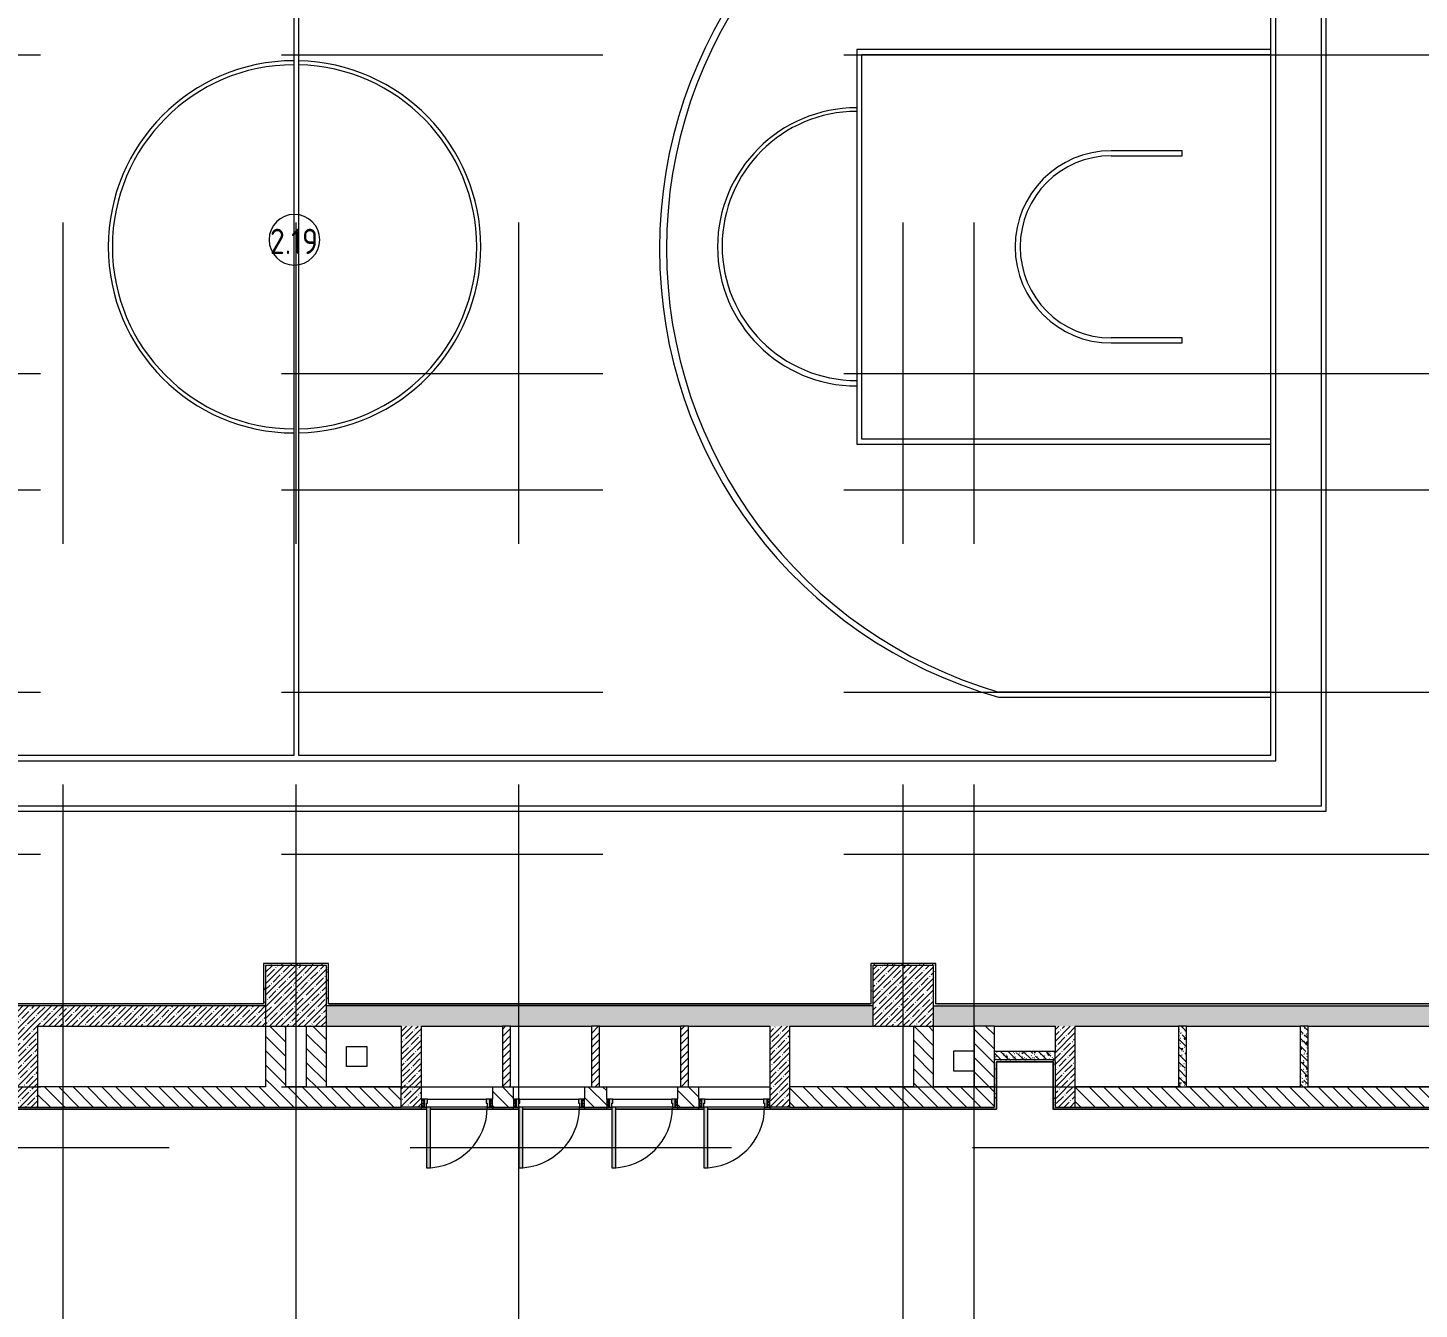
# Model space of a CAD drawing. Header units: millimetres. Extents: x -6228 to 201956, y -8553 to 30426.
# Drawn here: x 148762 to 162509, y 8903 to 21568 of the extents above; entities that cross this region are included whole.
import ezdxf

# ---------------------------------------------------------------- set-up
doc = ezdxf.new("R2010")
doc.units = ezdxf.units.MM
doc.linetypes.add('Осевая', pattern=[15875, 3175, -2381.25, 7937.5, -2381.25])
for name, color, linetype, lineweight in [('A-AREA-IDEN', 7, 'Continuous', 9), ('A-WALL-4', 7, 'Continuous', 13), ('I-WALL-5', 7, 'Continuous', 9), ('S-COLS-2', 7, 'Continuous', 9), ('Оси-2', 7, 'Осевая', 9)]:
    doc.layers.add(name, color=color, linetype=linetype, lineweight=lineweight)
for name, color, linetype, lineweight, true_color in [('A-DOOR-5', 7, 'Continuous', 9, 0xaaaaaa), ('A-DOOR-6', 7, 'Continuous', 9, 0xe2e2e2), ('A-DOOR-FRAM-4', 7, 'Continuous', 9, 0xe2e2e2), ('A-DOOR-FRAM-5', 7, 'Continuous', 9, 0xaaaaaa), ('A-FLOR-3', 7, 'Continuous', 9, 0xaaaaaa), ('I-WALL-6', 7, 'Continuous', 9, 0x787878), ('I-WALL-7', 9, 'Continuous', 9, 0x808080)]:
    doc.layers.add(name, color=color, linetype=linetype, lineweight=lineweight, true_color=true_color)
doc.styles.add('GOST Common', font='GOST_Common.ttf', dxfattribs={"width": 0.9, "height": 250})
pattern_1 = [(135, (96951.9, 0), (-70.71068, -70.71068), [])]
pattern_2 = [(135, (96951.9, 0), (-75.43415, -75.43415), [106.68, -17.78, 3.556, -17.78]), (135, (96951.9, 75.39), (-75.43415, -75.43415), []), (50, (96951.9, 0), (127.52922, -11.15758), [13.335, -146.685]), (355, (96951.9, 0), (-24.66966, 133.74002), [10.668, -117.348]), (100.451, (96962.52, -0.93), (102.85973, 122.58178), [11.333, -124.663]), (46.184, (96951.9, 35.56), (189.75516, -29.43036), [20.002, -220.027]), (96.636, (96967.7, 33.1), (166.1822, 173.1996), [17, -186.995]), (351.184, (96951.9, 35.56), (166.18393, 173.1976), [16.002, -176.022]), (21, (96969.68, 26.67), (106.13027, -71.58603), [13.335, -146.685]), (326, (96969.68, 26.67), (43.26188, 128.93175), [10.668, -117.348]), (71.451, (96978.52, 20.7), (149.39198, 57.34505), [11.333, -124.663]), (37.5, (96951.896, 0), (2.162228, 59.188357), [3.353, -112.573, 3.353, -115.773, -117.792]), (37.5, (96951.896, 0), (2.162228, 59.188357), [-235.052, 3.353, -114.44]), (7.5, (96951.896, 0), (46.77386, 70.12615), [3.353, -64.567, 3.353, -109.906, -44.894]), (7.5, (96951.896, 0), (46.77386, 70.12615), [-181.178, 3.353, -41.542]), (327.5, (96912.247, 0), (94.91367, -4.010093), [3.353, -41.097, 3.353, -135.331, -184.023]), (327.5, (96912.247, 0), (94.91367, -4.010093), [-183.134, 3.353, -180.67]), (317.5, (96894.47, 0), (103.69057, 17.79882), [3.353, -54.432, 3.353, -88.748, -130.683]), (317.5, (96894.47, 0), (103.69057, 17.79882), [-149.885, 3.353, -127.33])]
pattern_3 = [(45, (96951.9, 0), (-57.02463, 57.02463), []), (45, (97008.92, 0), (-57.02463, 57.02463), [100.806, -20.161, 3.353, -16.808])]
pattern_4 = [(45, (96951.896, 0), (-35.35534, 35.35534), [])]
pattern_5 = [(0, (96951.896, 0), (121.92, 30.48), [10.058, -81.382, 10.058, -81.382, -487.68]), (0, (96951.896, 0), (121.92, 30.48), [-182.88, 10.058, -172.822, 10.058, -81.382, -213.36]), (0, (96951.896, 0), (121.92, 30.48), [-457.2, 10.058, -50.902, 10.058, -142.342]), (120, (96997.616, 15.24), (-87.356454, 90.345817), [10.058, -81.382, 10.058, -81.382, -487.68]), (120, (96997.616, 15.24), (-87.356454, 90.345817), [-182.88, 10.058, -172.822, 10.058, -81.382, -213.36]), (120, (96997.616, 15.24), (-87.356454, 90.345817), [-457.2, 10.058, -50.902, 10.058, -142.342]), (240, (97012.856, 76.2), (-34.563546, -120.825817), [10.058, -81.382, 10.058, -81.382, -487.68]), (240, (97012.856, 76.2), (-34.563546, -120.825817), [-182.88, 10.058, -172.822, 10.058, -81.382, -213.36]), (240, (97012.856, 76.2), (-34.563546, -120.825817), [-457.2, 10.058, -50.902, 10.058, -142.342])]

# ---------------------------------------------------------------- blocks, each defined once
blk = doc.blocks.new('BSC_Колонна _Прямоугольная - 600х600-23205375-План зашивки приборов отопления в осях 1 этажа 12-23')
at = {"layer": 'S-COLS-2'}
h = blk.add_hatch(dxfattribs=at)
h.set_pattern_fill('FP_163', color=256, style=0, pattern_type=2)
h.set_pattern_definition([(45, (-54460, -12000), (-57.02463, 57.02463), []), (45, (-54402.975, -12000), (-57.02463, 57.02463), [100.806, -20.161, 3.353, -16.808])])
h.paths.add_polyline_path([(-300, -300), (300, -300), (300, 300), (-300, 300), (-300, -84)])
for p, q in [((300, 300), (-300, 300)), ((-300, 300), (-300, -300)), ((300, -300), (300, 300)), ((-300, -300), (300, -300))]:
    blk.add_line(p, q, dxfattribs=at)
blk = doc.blocks.new('BSC_Колонна _Прямоугольная - 600х600-V191-План зашивки приборов отопления в осях 1 этажа 12-23')
at = {"layer": 'S-COLS-2'}
h = blk.add_hatch(dxfattribs=at)
h.set_pattern_fill('FP_170', color=256, style=0, pattern_type=2)
h.set_pattern_definition([(45, (-60460, -12000), (-57.02463, 57.02463), []), (45, (-60402.975, -12000), (-57.02463, 57.02463), [100.806, -20.161, 3.353, -16.808])])
h.paths.add_polyline_path([(-300, -300), (300, -300), (300, 300), (-300, 300), (-300, -84)])
for p, q in [((300, 300), (-300, 300)), ((-300, 300), (-300, -300)), ((300, -300), (300, 300)), ((-300, -300), (300, -300))]:
    blk.add_line(p, q, dxfattribs=at)
blk = doc.blocks.new('110_Дверь_СКБ_1Ст - д-18 700x2100h_Технический шкаф ЭОМ и СС-V211-План зашивки приборов отопления в осях 1 этажа 12-23')
at = {"layer": 'A-DOOR-5'}
h = blk.add_hatch(dxfattribs=at)
h.set_pattern_fill('FP_93', color=256, style=0, pattern_type=2)
h.set_pattern_definition([(135, (1951.41, 164.685), (-14.14214, -14.14214), []), (225, (1951.41, 164.685), (14.14214, -14.14214), [])])
h.paths.add_polyline_path([(362.5, 100), (337.5, 100), (337.5, 20), (362.5, 20)])
at = {"layer": 'A-DOOR-6'}
h = blk.add_hatch(color=256, dxfattribs=at)
h.paths.add_polyline_path([(-312.5, 100), (-312.5, 20), (-277.5, 20), (-277.5, 60), (-287.5, 60), (-287.5, 100)])
h.paths.add_polyline_path([(312.5, 100), (312.5, 60), (302.5, 60), (302.5, 20), (337.5, 20), (337.5, 100)])
at = {"layer": 'A-DOOR-FRAM-4'}
blk.add_hatch(color=256, dxfattribs=at).paths.add_polyline_path([(312.5, 700), (272.5, 700), (272.8, 100), (312.5, 100), (312.5, 242.4)])
at = {"layer": 'A-DOOR-FRAM-5'}
h = blk.add_hatch(dxfattribs=at)
h.set_pattern_fill('FP_94', color=256, style=0, pattern_type=2)
h.set_pattern_definition([(45, (-171.384, 164.685), (-14.1421, 14.1421), []), (135, (-171.384, 164.685), (-14.1421, -14.1421), [])])
h.paths.add_polyline_path([(-312.5, 100), (-337.5, 100), (-337.5, 20), (-312.5, 20)])
at = {"layer": 'A-DOOR-5'}
for p, q in [((312.5, 700), (272.5, 700)), ((272.5, 700), (272.5, 100)), ((312.5, 100), (312.5, 700)), ((272.5, 100), (312.5, 100))]:
    blk.add_line(p, q, dxfattribs=at)
blk.add_arc((312.5, 100), 600, 90, 180, dxfattribs=at)
at = {"layer": 'A-DOOR-FRAM-5'}
for p, q in [((-312.5, 100), (-337.5, 100)), ((-337.5, 100), (-337.5, 20)), ((-337.5, 20), (-312.5, 20)), ((-287.5, 100), (-312.5, 100)), ((-312.5, 100), (-312.5, 20)), ((-312.5, 20), (-312.5, 100)), ((-312.5, 20), (-277.5, 20)), ((-287.5, 60), (-287.5, 100)), ((-287.5, 100), (272.5, 100)), ((-277.5, 60), (-287.5, 60)), ((-277.5, 20), (-277.5, 60)), ((302.5, 20), (-277.5, 20)), ((312.5, 60), (302.5, 60)), ((302.5, 60), (302.5, 20)), ((302.5, 20), (337.5, 20)), ((312.5, 100), (312.5, 60)), ((337.5, 100), (312.5, 100)), ((337.5, 20), (337.5, 100)), ((362.5, 100), (337.5, 100)), ((337.5, 100), (337.5, 20)), ((337.5, 20), (362.5, 20)), ((362.5, 20), (362.5, 100))]:
    blk.add_line(p, q, dxfattribs=at)
blk = doc.blocks.new('Марка_Помещения - Номер-25198446-План зашивки приборов отопления в осях 1 этажа 12-23')
at = {"layer": 'A-AREA-IDEN'}
for start, end in [(360, 180), (180, 360)]:
    blk.add_arc((0, 0), 2.5, start, end, dxfattribs=at)

msp = doc.modelspace()

# ---------------------------------------------------------------- hatches: boundary and pattern name
at = {"layer": 'I-WALL-5'}
h = msp.add_hatch(dxfattribs=at)
h.set_pattern_fill('FP_157', color=256, style=0, pattern_type=2)
h.set_pattern_definition(pattern_3)
h.paths.add_polyline_path([(148661.9, 10900), (148861.9, 10900), (148861.9, 11900), (148661.9, 11900), (148661.9, 11100)])
h = msp.add_hatch(dxfattribs=at)
h.set_pattern_fill('FP_157', color=256, style=0, pattern_type=2)
h.set_pattern_definition(pattern_3)
h.paths.add_polyline_path([(151111.9, 11700), (151111.9, 11900), (148861.9, 11900), (148861.9, 11700), (150557.3, 11700)])
h = msp.add_hatch(dxfattribs=at)
h.set_pattern_fill('FP_157', color=256, style=0, pattern_type=2)
h.set_pattern_definition(pattern_3)
h.paths.add_polyline_path([(160131.9, 11700), (163111.9, 11700), (163111.9, 11900), (157711.9, 11900), (157711.9, 11700), (160022.4, 11700)])
h.paths.add_polyline_path([(156382, 11700), (157111.9, 11700), (157111.9, 11900), (151711.9, 11900), (151711.9, 11700), (156291.9, 11700)])
h = msp.add_hatch(dxfattribs=at)
h.set_pattern_fill('FP_159', color=256, style=0, pattern_type=2)
h.set_pattern_definition(pattern_1)
h.paths.add_polyline_path([(151285.4, 11100), (151311.9, 11100), (151311.9, 11700), (151111.9, 11700), (151111.9, 11100)])
h = msp.add_hatch(dxfattribs=at)
h.set_pattern_fill('FP_159', color=256, style=0, pattern_type=2)
h.set_pattern_definition(pattern_1)
h.paths.add_polyline_path([(151511.9, 11100), (151711.9, 11100), (151711.9, 11700), (151511.9, 11700), (151511.9, 11336.7)])
h = msp.add_hatch(dxfattribs=at)
h.set_pattern_fill('FP_157', color=256, style=0, pattern_type=2)
h.set_pattern_definition(pattern_3)
h.paths.add_polyline_path([(152651.9, 10900), (152651.9, 11700), (152451.9, 11700), (152451.9, 10900)])
h = msp.add_hatch(dxfattribs=at)
h.set_pattern_fill('FP_162', color=256, style=0, pattern_type=2)
h.set_pattern_definition(pattern_4)
h.paths.add_polyline_path([(153531.1, 11100), (153531.1, 11700), (153451.1, 11700), (153451.1, 11100), (153469.6, 11100)])
h = msp.add_hatch(dxfattribs=at)
h.set_pattern_fill('FP_162', color=256, style=0, pattern_type=2)
h.set_pattern_definition(pattern_4)
h.paths.add_polyline_path([(154411.1, 11100), (154411.1, 11700), (154331.1, 11700), (154331.1, 11100)])
h = msp.add_hatch(dxfattribs=at)
h.set_pattern_fill('FP_162', color=256, style=0, pattern_type=2)
h.set_pattern_definition(pattern_4)
h.paths.add_polyline_path([(155291.1, 11100), (155291.1, 11700), (155211.1, 11700), (155211.1, 11100), (155289.8, 11100)])
h = msp.add_hatch(dxfattribs=at)
h.set_pattern_fill('FP_157', color=256, style=0, pattern_type=2)
h.set_pattern_definition(pattern_3)
h.paths.add_polyline_path([(156091.9, 10900), (156291.9, 10900), (156291.9, 11700), (156091.9, 11700), (156091.9, 10980)])
h = msp.add_hatch(dxfattribs=at)
h.set_pattern_fill('FP_159', color=256, style=0, pattern_type=2)
h.set_pattern_definition(pattern_1)
h.paths.add_polyline_path([(157711.9, 11100), (157711.9, 11700), (157511.9, 11700), (157511.9, 11100)])
h = msp.add_hatch(dxfattribs=at)
h.set_pattern_fill('FP_159', color=256, style=0, pattern_type=2)
h.set_pattern_definition(pattern_1)
h.paths.add_polyline_path([(158111.9, 11100), (158311.9, 11100), (158311.9, 11700), (158111.9, 11700), (158111.9, 11336.7)])
h = msp.add_hatch(dxfattribs=at)
h.set_pattern_fill('FP_159', color=256, style=0, pattern_type=2)
h.set_pattern_definition(pattern_1)
h.paths.add_polyline_path([(158111.9, 10900), (158311.9, 10900), (158311.9, 11700), (158111.9, 11700), (158111.9, 11100)])
h = msp.add_hatch(dxfattribs=at)
h.set_pattern_fill('FP_157', color=256, style=0, pattern_type=2)
h.set_pattern_definition(pattern_3)
h.paths.add_polyline_path([(159111.9, 10900), (159111.9, 11700), (158911.9, 11700), (158911.9, 10900)])
h = msp.add_hatch(dxfattribs=at)
h.set_pattern_fill('FP_159', color=256, style=0, pattern_type=2)
h.set_pattern_definition(pattern_1)
h.paths.add_polyline_path([(158111.9, 10900), (158111.9, 11100), (156291.9, 11100), (156291.9, 10900), (157838.1, 10900)])
h.paths.add_polyline_path([(155391.9, 10900), (155391.9, 11100), (155181.9, 11100), (155181.9, 10900), (155289.8, 10900)])
h.paths.add_polyline_path([(154261.9, 10900), (154481.9, 10900), (154481.9, 11100), (154261.9, 11100), (154261.9, 10980)])
h.paths.add_polyline_path([(152377.5, 10900), (152451.9, 10900), (152451.9, 11100), (148861.9, 11100), (148861.9, 10900), (152013.5, 10900)])
h.paths.add_polyline_path([(153469.6, 10900), (153561.9, 10900), (153561.9, 11100), (153351.9, 11100), (153351.9, 10900)])
h.paths.add_polyline_path([(148373.1, 10900), (148661.9, 10900), (148661.9, 11100), (144212.6, 11100), (144212.6, 10900), (147645, 10900)])
h = msp.add_hatch(dxfattribs=at)
h.set_pattern_fill('FP_159', color=256, style=0, pattern_type=2)
h.set_pattern_definition(pattern_1)
h.paths.add_polyline_path([(163511.9, 10900), (163511.9, 11100), (159111.9, 11100), (159111.9, 10900), (162934.7, 10900)])
at = {"layer": 'I-WALL-6'}
h = msp.add_hatch(dxfattribs=at)
h.set_pattern_fill('FP_165', color=256, style=0, pattern_type=2)
h.set_pattern_definition(pattern_2)
h.paths.add_polyline_path([(160211.9, 11100), (160211.9, 11700), (160131.9, 11700), (160131.9, 11100)])
h = msp.add_hatch(dxfattribs=at)
h.set_pattern_fill('FP_165', color=256, style=0, pattern_type=2)
h.set_pattern_definition(pattern_2)
h.paths.add_polyline_path([(161411.9, 11100), (161411.9, 11700), (161331.9, 11700), (161331.9, 11100)])
h = msp.add_hatch(dxfattribs=at)
h.set_pattern_fill('FP_165', color=256, style=0, pattern_type=2)
h.set_pattern_definition(pattern_2)
h.paths.add_polyline_path([(158911.9, 11370), (158911.9, 11450), (158311.9, 11450), (158311.9, 11370), (158566.2, 11370)])
at = {"layer": 'I-WALL-7'}
h = msp.add_hatch(dxfattribs=at)
h.set_pattern_fill('FP_186', color=256, style=0, pattern_type=2)
h.set_pattern_definition(pattern_5)
h.paths.add_polyline_path([(151091.9, 11920), (151111.9, 11920), (151111.9, 12320), (151091.9, 12320), (151091.9, 12300)])
h = msp.add_hatch(dxfattribs=at)
h.set_pattern_fill('FP_186', color=256, style=0, pattern_type=2)
h.set_pattern_definition(pattern_5)
h.paths.add_polyline_path([(151711.9, 12300), (151731.9, 12300), (151731.9, 12320), (151111.9, 12320), (151111.9, 12300), (151285.4, 12300)])
h = msp.add_hatch(dxfattribs=at)
h.set_pattern_fill('FP_186', color=256, style=0, pattern_type=2)
h.set_pattern_definition(pattern_5)
h.paths.add_polyline_path([(151731.9, 11900), (151731.9, 12300), (151711.9, 12300), (151711.9, 11900)])
h = msp.add_hatch(dxfattribs=at)
h.set_pattern_fill('FP_186', color=256, style=0, pattern_type=2)
h.set_pattern_definition(pattern_5)
h.paths.add_polyline_path([(157111.9, 11920), (157111.9, 12320), (157091.9, 12320), (157091.9, 11920), (157110.1, 11920)])
h = msp.add_hatch(dxfattribs=at)
h.set_pattern_fill('FP_186', color=256, style=0, pattern_type=2)
h.set_pattern_definition(pattern_5)
h.paths.add_polyline_path([(157711.9, 12300), (157731.9, 12300), (157731.9, 12320), (157111.9, 12320), (157111.9, 12300)])
h = msp.add_hatch(dxfattribs=at)
h.set_pattern_fill('FP_186', color=256, style=0, pattern_type=2)
h.set_pattern_definition(pattern_5)
h.paths.add_polyline_path([(157731.9, 11900), (157731.9, 12300), (157711.9, 12300), (157711.9, 11900)])
h = msp.add_hatch(dxfattribs=at)
h.set_pattern_fill('FP_186', color=256, style=0, pattern_type=2)
h.set_pattern_definition(pattern_5)
h.paths.add_polyline_path([(151111.9, 11900), (151111.9, 11920), (145731.9, 11920), (145731.9, 11900), (150557.3, 11900)])
h = msp.add_hatch(dxfattribs=at)
h.set_pattern_fill('FP_186', color=256, style=0, pattern_type=2)
h.set_pattern_definition(pattern_5)
h.paths.add_polyline_path([(157111.9, 11900), (157111.9, 11920), (151731.9, 11920), (151731.9, 11900), (157110.1, 11900)])
h = msp.add_hatch(dxfattribs=at)
h.set_pattern_fill('FP_186', color=256, style=0, pattern_type=2)
h.set_pattern_definition(pattern_5)
h.paths.add_polyline_path([(163111.9, 11900), (163111.9, 11920), (157731.9, 11920), (157731.9, 11900), (162934.7, 11900)])
h = msp.add_hatch(dxfattribs=at)
h.set_pattern_fill('FP_186', color=256, style=0, pattern_type=2)
h.set_pattern_definition(pattern_5)
h.paths.add_polyline_path([(158331.9, 10879), (158331.9, 11370), (158311.9, 11370), (158311.9, 10879)])
h = msp.add_hatch(dxfattribs=at)
h.set_pattern_fill('FP_186', color=256, style=0, pattern_type=2)
h.set_pattern_definition(pattern_5)
h.paths.add_polyline_path([(158891.9, 11350), (158911.9, 11350), (158911.9, 11370), (158331.9, 11370), (158331.9, 11350), (158890.9, 11350)])
h = msp.add_hatch(dxfattribs=at)
h.set_pattern_fill('FP_186', color=256, style=0, pattern_type=2)
h.set_pattern_definition(pattern_5)
h.paths.add_polyline_path([(158911.9, 10900), (158911.9, 11350), (158891.9, 11350), (158891.9, 10900)])
h = msp.add_hatch(dxfattribs=at)
h.set_pattern_fill('FP_186', color=256, style=0, pattern_type=2)
h.set_pattern_definition(pattern_5)
h.paths.add_polyline_path([(157838.1, 10880), (158311.9, 10880), (158311.9, 10900), (156091.9, 10900), (156091.9, 10880), (157110.1, 10880)])
h.paths.add_polyline_path([(155289.8, 10880), (155391.9, 10880), (155391.9, 10900), (155181.9, 10900), (155181.9, 10880)])
h.paths.add_polyline_path([(153561.9, 10880), (153561.9, 10900), (153351.9, 10900), (153351.9, 10880), (153469.6, 10880)])
h.paths.add_polyline_path([(152651.9, 10880), (152651.9, 10900), (144192.6, 10900), (144192.6, 10880), (152377.5, 10880)])
h.paths.add_polyline_path([(154261.9, 10880), (154481.9, 10880), (154481.9, 10900), (154261.9, 10900)])
h = msp.add_hatch(dxfattribs=at)
h.set_pattern_fill('FP_186', color=256, style=0, pattern_type=2)
h.set_pattern_definition(pattern_5)
h.paths.add_polyline_path([(163711.9, 10880), (163711.9, 10900), (158891.9, 10900), (158891.9, 10880), (163662.8, 10880)])

# ---------------------------------------------------------------- linework, layer by layer
at = {"layer": 'A-FLOR-3'}
for p, q in [((161541.9, 24931.3), (161541.9, 13874.4)), ((161591.9, 13824.4), (161591.9, 24981.3)), ((161091.9, 14324.4), (161091.9, 24481.3)), ((151388.7, 24431.3), (151388.7, 14374.4)), ((151438.7, 14374.4), (151438.7, 24431.3)), ((161041.9, 24431.3), (161041.9, 14374.4)), ((156952.2, 21352.8), (156952.2, 17452.8)), ((161041.9, 21352.8), (156952.2, 21352.8)), ((157002.2, 17502.8), (157002.2, 21302.8)), ((157002.2, 21302.8), (161041.9, 21302.8)), ((160166.9, 20352.8), (159466.9, 20352.8)), ((160166.9, 20302.8), (160166.9, 20352.8)), ((159466.9, 20302.8), (160166.9, 20302.8)), ((160166.9, 18502.8), (159466.9, 18502.8)), ((159466.9, 18452.8), (160166.9, 18452.8)), ((160166.9, 18452.8), (160166.9, 18502.8)), ((161041.9, 17502.8), (157002.2, 17502.8)), ((156952.2, 17452.8), (161041.9, 17452.8)), ((161041.9, 15002.8), (158352.2, 15002.8)), ((158352.2, 14952.8), (161041.9, 14952.8)), ((141735.5, 14324.4), (161091.9, 14324.4)), ((151388.7, 14374.4), (141785.5, 14374.4)), ((161041.9, 14374.4), (151438.7, 14374.4)), ((141235.5, 13824.4), (161591.9, 13824.4)), ((161541.9, 13874.4), (141285.5, 13874.4)), ((151911.9, 11500), (152111.9, 11500)), ((151911.9, 11300), (151911.9, 11500)), ((152111.9, 11500), (152111.9, 11300)), ((157911.9, 11457), (158111.9, 11457)), ((157911.9, 11257), (157911.9, 11457)), ((152111.9, 11300), (151911.9, 11300)), ((158890.9, 11349), (158890.9, 11350)), ((158111.9, 11257), (157911.9, 11257))]:
    msp.add_line(p, q, dxfattribs=at)
for centre, radius, start, end in [((159606.9, 19382.8), 4604.2, 105.81331, 254.18669), ((159636.4, 19382.8), 4564.4, 106.34112, 253.65888), ((151397.1, 19403.3), 1840, 90.26005, 180), ((151397.1, 19403.3), 1800, 90.26583, 180), ((151397.1, 19403.3), 1840, 0, 88.70133), ((151397.1, 19403.3), 1800, 0, 88.67247), ((156952.2, 19402.8), 1375, 90, 270), ((156952.2, 19411.7), 1330, 90, 270), ((159466.9, 19402.8), 950, 90, 270), ((159466.9, 19402.8), 900, 90, 270), ((151397.1, 19403.3), 1840, 180, 269.73995), ((151397.1, 19403.3), 1800, 180, 269.73417), ((151397.1, 19403.3), 1800, 271.32753, 360), ((151397.1, 19403.3), 1840, 271.29867, 360)]:
    msp.add_arc(centre, radius, start, end, dxfattribs=at)
at = {"layer": 'A-WALL-4'}
for p, q in [((151731.9, 11920), (151731.9, 12300)), ((157091.9, 12320), (157091.9, 11920)), ((157731.9, 12300), (157731.9, 11920)), ((151091.9, 11920), (145731.9, 11920)), ((151731.9, 11920), (157091.9, 11920)), ((157711.9, 11900), (163111.9, 11900)), ((153531.1, 11700), (153451.1, 11700)), ((154411.1, 11700), (154331.1, 11700)), ((155291.1, 11700), (155211.1, 11700)), ((158311.9, 11700), (158111.9, 11700)), ((160211.9, 11700), (160131.9, 11700)), ((161411.9, 11700), (161331.9, 11700)), ((158311.9, 11370), (158311.9, 11450)), ((158911.9, 11350), (158911.9, 11450)), ((158331.9, 11370), (158311.9, 11370)), ((158331.9, 11350), (158331.9, 10880)), ((158891.9, 11350), (158890.9, 11350)), ((148861.9, 10900), (148861.9, 11100)), ((152451.9, 10900), (152451.9, 11100)), ((153451.1, 11100), (153531.1, 11100)), ((154331.1, 11100), (154411.1, 11100)), ((155211.1, 11100), (155291.1, 11100)), ((156291.9, 10900), (156291.9, 11100)), ((159111.9, 10900), (159111.9, 11100)), ((160131.9, 11100), (160211.9, 11100)), ((161331.9, 11100), (161411.9, 11100)), ((148861.9, 10900), (152451.9, 10900)), ((153351.9, 10900), (153561.9, 10900)), ((154261.9, 10900), (154481.9, 10900)), ((155181.9, 10900), (155391.9, 10900)), ((156291.9, 10900), (158111.9, 10900)), ((158311.9, 10879), (158311.9, 10880))]:
    msp.add_line(p, q, dxfattribs=at)
at = {"layer": 'I-WALL-5'}
for p, q in [((151732.9, 12321), (151090.9, 12321)), ((151090.9, 12321), (151090.9, 11921)), ((151091.9, 12320), (151091.9, 11920)), ((151731.9, 12320), (151091.9, 12320)), ((151731.9, 12300), (151731.9, 12320)), ((151732.9, 11920), (151732.9, 12321)), ((157732.9, 12321), (157090.9, 12321)), ((157090.9, 12321), (157090.9, 11921)), ((157731.9, 12320), (157091.9, 12320)), ((157731.9, 12300), (157731.9, 12320)), ((157732.9, 11921), (157732.9, 12321)), ((151090.9, 11921), (145731.9, 11921)), ((151111.9, 11900), (148661.9, 11900)), ((157111.9, 11900), (151711.9, 11900)), ((157090.9, 11921), (151731.9, 11921)), ((163078.9, 11920), (157731.9, 11920)), ((163090.9, 11921), (157732.9, 11921)), ((148861.9, 11100), (148861.9, 11700)), ((148861.9, 11700), (151111.9, 11700)), ((151111.9, 11700), (151111.9, 11100)), ((151311.9, 11100), (151311.9, 11700)), ((151511.9, 11700), (151511.9, 11100)), ((151711.9, 11100), (151711.9, 11700)), ((151711.9, 11700), (152451.9, 11700)), ((152451.9, 11700), (152451.9, 11100)), ((152651.9, 10980), (152651.9, 11700)), ((152651.9, 11700), (153451.1, 11700)), ((153451.1, 11700), (153451.1, 11100)), ((153531.1, 11100), (153531.1, 11700)), ((153531.1, 11700), (154331.1, 11700)), ((154331.1, 11700), (154331.1, 11100)), ((154411.1, 11100), (154411.1, 11700)), ((154411.1, 11700), (155211.1, 11700)), ((155211.1, 11700), (155211.1, 11100)), ((155291.1, 11100), (155291.1, 11700)), ((155291.1, 11700), (156091.9, 11700)), ((156091.9, 11700), (156091.9, 10980)), ((156291.9, 11100), (156291.9, 11700)), ((156291.9, 11700), (157111.9, 11700)), ((157511.9, 11700), (157511.9, 11100)), ((157711.9, 11100), (157711.9, 11700)), ((157711.9, 11700), (158111.9, 11700)), ((158111.9, 11700), (158111.9, 11100)), ((158311.9, 11450), (158311.9, 11700)), ((158311.9, 11700), (158911.9, 11700)), ((158911.9, 11700), (158911.9, 11450)), ((159111.9, 11100), (159111.9, 11700)), ((159111.9, 11700), (160131.9, 11700)), ((160131.9, 11700), (160131.9, 11100)), ((160211.9, 11100), (160211.9, 11700)), ((160211.9, 11700), (161331.9, 11700)), ((161331.9, 11700), (161331.9, 11100)), ((161411.9, 11100), (161411.9, 11700)), ((161411.9, 11700), (163111.9, 11700)), ((158911.9, 11450), (158311.9, 11450)), ((158311.9, 11100), (158311.9, 11370)), ((158331.9, 11370), (158911.9, 11370)), ((158331.9, 11350), (158890.9, 11350)), ((158332.9, 11349), (158890.9, 11349)), ((158332.9, 10879), (158332.9, 11349)), ((158890.9, 11349), (158890.9, 10879)), ((158891.9, 11350), (158891.9, 10880)), ((158911.9, 11350), (158911.9, 10900)), ((151111.9, 11100), (148861.9, 11100)), ((151511.9, 11100), (151311.9, 11100)), ((152451.9, 11100), (151711.9, 11100)), ((152651.9, 11100), (153451.1, 11100)), ((153351.9, 11100), (153351.9, 10980)), ((153531.1, 11100), (154331.1, 11100)), ((153561.9, 10980), (153561.9, 11100)), ((154261.9, 11100), (154261.9, 10980)), ((154411.1, 11100), (155211.1, 11100)), ((154481.9, 10980), (154481.9, 11100)), ((155181.9, 11100), (155181.9, 10980)), ((155291.1, 11100), (156091.9, 11100)), ((155391.9, 10980), (155391.9, 11100)), ((157511.9, 11100), (156291.9, 11100)), ((158311.9, 11100), (157711.9, 11100)), ((158311.9, 10900), (158311.9, 11100)), ((160131.9, 11100), (159111.9, 11100)), ((161331.9, 11100), (160211.9, 11100)), ((163511.9, 11100), (161411.9, 11100)), ((144191.6, 10879), (152701.9, 10879)), ((152701.9, 10880), (144192.6, 10880)), ((148661.9, 10900), (148861.9, 10900)), ((152651.9, 10900), (152451.9, 10900)), ((152651.9, 10879), (152651.9, 10900)), ((152741.9, 10880), (153611.9, 10880)), ((153611.9, 10879), (152741.9, 10879)), ((153351.9, 10900), (153351.9, 10879)), ((153561.9, 10879), (153561.9, 10900)), ((153651.9, 10880), (154531.9, 10880)), ((154531.9, 10879), (153651.9, 10879)), ((154261.9, 10900), (154261.9, 10879)), ((154481.9, 10879), (154481.9, 10900)), ((154571.9, 10880), (155441.9, 10880)), ((155441.9, 10879), (154571.9, 10879)), ((155181.9, 10900), (155181.9, 10879)), ((155391.9, 10879), (155391.9, 10900)), ((158311.9, 10880), (155481.9, 10880)), ((155481.9, 10879), (158332.9, 10879)), ((156091.9, 10900), (156091.9, 10879)), ((156291.9, 10900), (156091.9, 10900)), ((158111.9, 10900), (158311.9, 10900)), ((158331.9, 10879), (158331.9, 10880)), ((158890.9, 10879), (163247.9, 10879)), ((163731.9, 10880), (158891.9, 10880)), ((158911.9, 10900), (163711.9, 10900))]:
    msp.add_line(p, q, dxfattribs=at)
at = {"layer": 'Оси-2'}
for p, q in [((149111.9, 593.7), (149111.9, 24898.1)), ((151411.9, 593.7), (151411.9, 24898.1)), ((153611.9, 593.7), (153611.9, 24898.1)), ((157411.9, 593.7), (157411.9, 24898.1)), ((158111.9, 593.7), (158111.9, 24898.1)), ((135394.4, 21300), (179201.9, 21300)), ((135394.4, 18150), (179201.9, 18150)), ((135394.4, 17000), (179201.9, 17000)), ((135394.4, 15000), (178601.9, 15000)), ((135394.4, 13400), (178601.9, 13400)), ((135394.4, 11100), (179201.9, 11100)), ((136664.4, 10500), (179201.9, 10500))]:
    msp.add_line(p, q, dxfattribs=at)

# ---------------------------------------------------------------- block references
at = {"layer": 'A-AREA-IDEN', "xscale": 99.99999999999993, "yscale": 99.99999999999993, "zscale": 99.99999999999993}
msp.add_blockref('Марка_Помещения - Номер-25198446-План зашивки приборов отопления в осях 1 этажа 12-23', (151396.1, 19473.5), dxfattribs=at)
at = {"layer": 'A-DOOR-5', "rotation": 180}
for p in [(153014.4, 11000), (153924.4, 11000), (154844.4, 11000), (155754.4, 11000)]:
    msp.add_blockref('110_Дверь_СКБ_1Ст - д-18 700x2100h_Технический шкаф ЭОМ и СС-V211-План зашивки приборов отопления в осях 1 этажа 12-23', p, dxfattribs=at)
at = {"layer": 'S-COLS-2'}
for name, p in [('BSC_Колонна _Прямоугольная - 600х600-23205375-План зашивки приборов отопления в осях 1 этажа 12-23', (151411.9, 12000)), ('BSC_Колонна _Прямоугольная - 600х600-V191-План зашивки приборов отопления в осях 1 этажа 12-23', (157411.9, 12000))]:
    msp.add_blockref(name, p, dxfattribs=at)

# ---------------------------------------------------------------- texts
at = {"layer": 'A-AREA-IDEN', "insert": (151154.3, 19582.1), "char_height": 250, "width": 606.076, "attachment_point": 1, "style": 'GOST Common'}
msp.add_mtext('2.19', dxfattribs=at)

doc.saveas('drawing.dxf')
